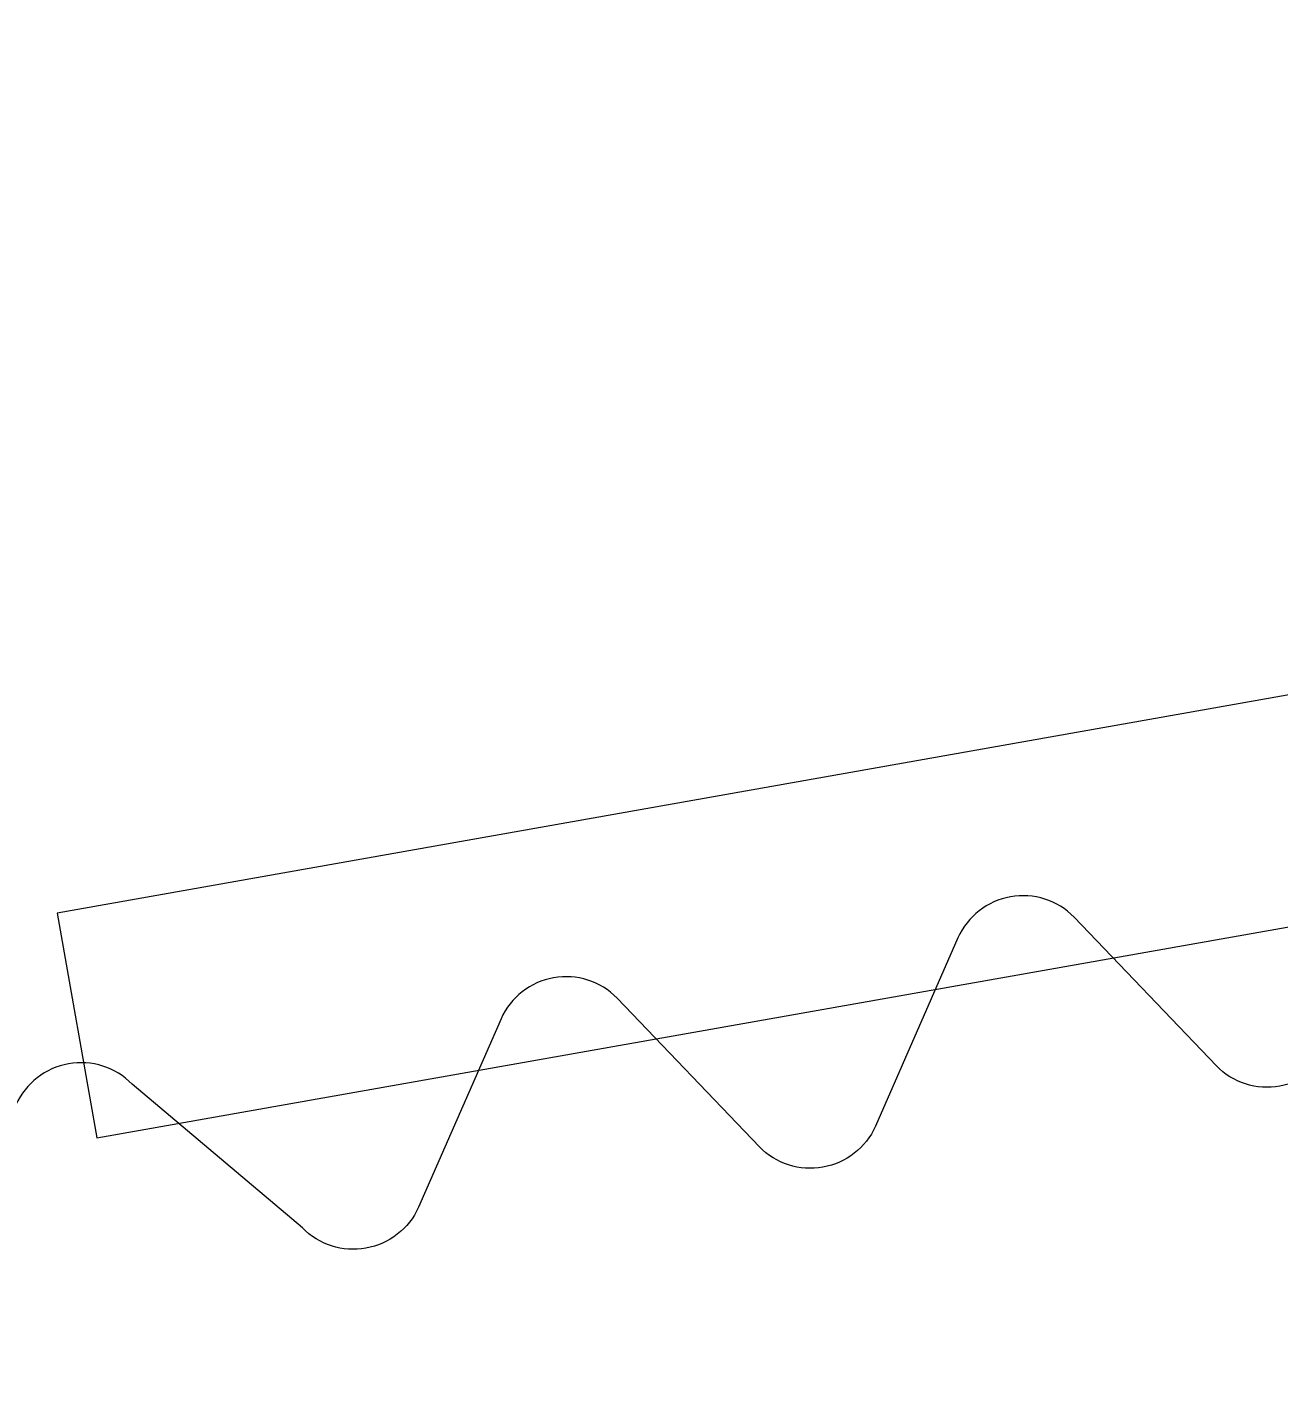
# Model space of a CAD drawing. Header units: millimetres. Extents: x -8417289 to 9420486, y 0 to 166066.
# Drawn here: x 73294.43 to 73299.77, y 105913.45 to 105919.21 of the extents above; entities that cross this region are included whole.
import ezdxf

# ---------------------------------------------------------------- set-up
doc = ezdxf.new("R2010")
doc.units = ezdxf.units.MM
doc.header["$MEASUREMENT"] = 0
doc.layers.add('АР_Размеры', color=175, linetype='Continuous', lineweight=9)
doc.layers.add('АР_Сущ Несущая стена', color=216, linetype='Continuous', lineweight=30)

msp = doc.modelspace()

# ---------------------------------------------------------------- linework, layer by layer
at = {"layer": 'АР_Размеры', "color": 5}
msp.add_lwpolyline([(73294.7292, 105914.47), (73345.01, 105923.3816), (73344.8398, 105924.342), (73294.559, 105915.4304)], close=True, dxfattribs=at)
msp.add_lwpolyline([(73294.7292, 105914.47), (73345.01, 105923.3816), (73344.8398, 105924.342), (73294.559, 105915.4304)], close=True, dxfattribs=at)
msp.add_lwpolyline([(73294.7292, 105914.47), (73345.01, 105923.3816), (73344.8398, 105924.342), (73294.559, 105915.4304)], close=True, dxfattribs=at)
msp.add_lwpolyline([(73294.7292, 105914.47), (73345.01, 105923.3816), (73344.8398, 105924.342), (73294.559, 105915.4304)], close=True, dxfattribs=at)
msp.add_lwpolyline([(73294.7292, 105914.47), (73345.01, 105923.3816), (73344.8398, 105924.342), (73294.559, 105915.4304)], close=True, dxfattribs=at)
msp.add_lwpolyline([(73294.7292, 105914.47), (73345.01, 105923.3816), (73344.8398, 105924.342), (73294.559, 105915.4304)], close=True, dxfattribs=at)
msp.add_lwpolyline([(73294.7292, 105914.47), (73345.01, 105923.3816), (73344.8398, 105924.342), (73294.559, 105915.4304)], close=True, dxfattribs=at)
msp.add_lwpolyline([(73294.7292, 105914.47), (73345.01, 105923.3816), (73344.8398, 105924.342), (73294.559, 105915.4304)], close=True, dxfattribs=at)
msp.add_lwpolyline([(73294.7292, 105914.47), (73345.01, 105923.3816), (73344.8398, 105924.342), (73294.559, 105915.4304)], close=True, dxfattribs=at)
msp.add_lwpolyline([(73294.7292, 105914.47), (73345.01, 105923.3816), (73344.8398, 105924.342), (73294.559, 105915.4304)], close=True, dxfattribs=at)
msp.add_lwpolyline([(73294.7292, 105914.47), (73345.01, 105923.3816), (73344.8398, 105924.342), (73294.559, 105915.4304)], close=True, dxfattribs=at)
msp.add_lwpolyline([(73294.7292, 105914.47), (73345.01, 105923.3816), (73344.8398, 105924.342), (73294.559, 105915.4304)], close=True, dxfattribs=at)
msp.add_lwpolyline([(73294.7292, 105914.47), (73345.01, 105923.3816), (73344.8398, 105924.342), (73294.559, 105915.4304)], close=True, dxfattribs=at)
msp.add_lwpolyline([(73294.7292, 105914.47), (73345.01, 105923.3816), (73344.8398, 105924.342), (73294.559, 105915.4304)], close=True, dxfattribs=at)
msp.add_lwpolyline([(73294.7292, 105914.47), (73345.01, 105923.3816), (73344.8398, 105924.342), (73294.559, 105915.4304)], close=True, dxfattribs=at)
msp.add_lwpolyline([(73294.7292, 105914.47), (73345.01, 105923.3816), (73344.8398, 105924.342), (73294.559, 105915.4304)], close=True, dxfattribs=at)
msp.add_lwpolyline([(73294.7292, 105914.47), (73345.01, 105923.3816), (73344.8398, 105924.342), (73294.559, 105915.4304)], close=True, dxfattribs=at)
msp.add_lwpolyline([(73294.7292, 105914.47), (73345.01, 105923.3816), (73344.8398, 105924.342), (73294.559, 105915.4304)], close=True, dxfattribs=at)
msp.add_lwpolyline([(73294.7292, 105914.47), (73345.01, 105923.3816), (73344.8398, 105924.342), (73294.559, 105915.4304)], close=True, dxfattribs=at)
msp.add_lwpolyline([(73294.7292, 105914.47), (73345.01, 105923.3816), (73344.8398, 105924.342), (73294.559, 105915.4304)], close=True, dxfattribs=at)
msp.add_lwpolyline([(73294.7292, 105914.47), (73345.01, 105923.3816), (73344.8398, 105924.342), (73294.559, 105915.4304)], close=True, dxfattribs=at)
msp.add_lwpolyline([(73294.7292, 105914.47), (73345.01, 105923.3816), (73344.8398, 105924.342), (73294.559, 105915.4304)], close=True, dxfattribs=at)
msp.add_lwpolyline([(73294.7292, 105914.47), (73345.01, 105923.3816), (73344.8398, 105924.342), (73294.559, 105915.4304)], close=True, dxfattribs=at)
msp.add_lwpolyline([(73294.7292, 105914.47), (73345.01, 105923.3816), (73344.8398, 105924.342), (73294.559, 105915.4304)], close=True, dxfattribs=at)
msp.add_lwpolyline([(73294.7292, 105914.47), (73345.01, 105923.3816), (73344.8398, 105924.342), (73294.559, 105915.4304)], close=True, dxfattribs=at)
msp.add_lwpolyline([(73294.7292, 105914.47), (73345.01, 105923.3816), (73344.8398, 105924.342), (73294.559, 105915.4304)], close=True, dxfattribs=at)
msp.add_lwpolyline([(73294.7292, 105914.47), (73345.01, 105923.3816), (73344.8398, 105924.342), (73294.559, 105915.4304)], close=True, dxfattribs=at)
msp.add_lwpolyline([(73294.7292, 105914.47), (73345.01, 105923.3816), (73344.8398, 105924.342), (73294.559, 105915.4304)], close=True, dxfattribs=at)
msp.add_lwpolyline([(73294.7292, 105914.47), (73345.01, 105923.3816), (73344.8398, 105924.342), (73294.559, 105915.4304)], close=True, dxfattribs=at)
msp.add_lwpolyline([(73294.7292, 105914.47), (73345.01, 105923.3816), (73344.8398, 105924.342), (73294.559, 105915.4304)], close=True, dxfattribs=at)
msp.add_lwpolyline([(73294.7292, 105914.47), (73345.01, 105923.3816), (73344.8398, 105924.342), (73294.559, 105915.4304)], close=True, dxfattribs=at)
msp.add_lwpolyline([(73294.7292, 105914.47), (73345.01, 105923.3816), (73344.8398, 105924.342), (73294.559, 105915.4304)], close=True, dxfattribs=at)
msp.add_lwpolyline([(73294.7292, 105914.47), (73345.01, 105923.3816), (73344.8398, 105924.342), (73294.559, 105915.4304)], close=True, dxfattribs=at)
msp.add_lwpolyline([(73294.7292, 105914.47), (73345.01, 105923.3816), (73344.8398, 105924.342), (73294.559, 105915.4304)], close=True, dxfattribs=at)
msp.add_lwpolyline([(73294.7292, 105914.47), (73345.01, 105923.3816), (73344.8398, 105924.342), (73294.559, 105915.4304)], close=True, dxfattribs=at)
msp.add_lwpolyline([(73294.7292, 105914.47), (73345.01, 105923.3816), (73344.8398, 105924.342), (73294.559, 105915.4304)], close=True, dxfattribs=at)
msp.add_lwpolyline([(73294.7292, 105914.47), (73345.01, 105923.3816), (73344.8398, 105924.342), (73294.559, 105915.4304)], close=True, dxfattribs=at)
msp.add_lwpolyline([(73294.7292, 105914.47), (73345.01, 105923.3816), (73344.8398, 105924.342), (73294.559, 105915.4304)], close=True, dxfattribs=at)
msp.add_lwpolyline([(73294.7292, 105914.47), (73345.01, 105923.3816), (73344.8398, 105924.342), (73294.559, 105915.4304)], close=True, dxfattribs=at)
msp.add_lwpolyline([(73294.7292, 105914.47), (73345.01, 105923.3816), (73344.8398, 105924.342), (73294.559, 105915.4304)], close=True, dxfattribs=at)
msp.add_lwpolyline([(73294.7292, 105914.47), (73345.01, 105923.3816), (73344.8398, 105924.342), (73294.559, 105915.4304)], close=True, dxfattribs=at)
msp.add_lwpolyline([(73294.7292, 105914.47), (73345.01, 105923.3816), (73344.8398, 105924.342), (73294.559, 105915.4304)], close=True, dxfattribs=at)
msp.add_lwpolyline([(73294.7292, 105914.47), (73345.01, 105923.3816), (73344.8398, 105924.342), (73294.559, 105915.4304)], close=True, dxfattribs=at)
msp.add_lwpolyline([(73294.7292, 105914.47), (73345.01, 105923.3816), (73344.8398, 105924.342), (73294.559, 105915.4304)], close=True, dxfattribs=at)
msp.add_lwpolyline([(73294.7292, 105914.47), (73345.01, 105923.3816), (73344.8398, 105924.342), (73294.559, 105915.4304)], close=True, dxfattribs=at)
msp.add_lwpolyline([(73294.7292, 105914.47), (73345.01, 105923.3816), (73344.8398, 105924.342), (73294.559, 105915.4304)], close=True, dxfattribs=at)
msp.add_lwpolyline([(73294.7292, 105914.47), (73345.01, 105923.3816), (73344.8398, 105924.342), (73294.559, 105915.4304)], close=True, dxfattribs=at)
msp.add_lwpolyline([(73294.7292, 105914.47), (73345.01, 105923.3816), (73344.8398, 105924.342), (73294.559, 105915.4304)], close=True, dxfattribs=at)
msp.add_lwpolyline([(73294.7292, 105914.47), (73345.01, 105923.3816), (73344.8398, 105924.342), (73294.559, 105915.4304)], close=True, dxfattribs=at)
msp.add_lwpolyline([(73294.7292, 105914.47), (73345.01, 105923.3816), (73344.8398, 105924.342), (73294.559, 105915.4304)], close=True, dxfattribs=at)
msp.add_lwpolyline([(73294.7292, 105914.47), (73345.01, 105923.3816), (73344.8398, 105924.342), (73294.559, 105915.4304)], close=True, dxfattribs=at)
at = {"layer": 'АР_Размеры', "color": 5, "lineweight": 0, "ltscale": 100, "transparency": 33554687}
msp.add_lwpolyline([(73301.3511, 105912.7203), (73310.5246, 105914.3462, 0.414362), (73310.7715, 105914.6995), (73310.346, 105917.1006, 0.151171), (73310.2637, 105917.2606), (73309.818, 105917.3477, 0.035408), (73302.4299, 105916.0382), (73302.0773, 105915.2328, -0.527868), (73301.5818, 105915.145), (73300.9739, 105915.7802, 0.527868), (73300.4783, 105915.6923), (73300.0057, 105914.8656, -0.527868), (73299.5101, 105914.7778), (73298.9023, 105915.413, 0.527868), (73298.4067, 105915.3252), (73298.0542, 105914.5197, -0.527868), (73297.5586, 105914.4319), (73296.9507, 105915.0671, 0.527868), (73296.4551, 105914.9793), (73296.1026, 105914.1738, -0.527868), (73295.607, 105914.086), (73294.8791, 105914.6999, 0.527868), (73294.3835, 105914.6121)], format="xyb", dxfattribs=at)
msp.add_lwpolyline([(73301.3511, 105912.7203), (73310.5246, 105914.3462, 0.414362), (73310.7715, 105914.6995), (73310.346, 105917.1006, 0.151171), (73310.2637, 105917.2606), (73309.818, 105917.3477, 0.035408), (73302.4299, 105916.0382), (73302.0773, 105915.2328, -0.527868), (73301.5818, 105915.145), (73300.9739, 105915.7802, 0.527868), (73300.4783, 105915.6923), (73300.0057, 105914.8656, -0.527868), (73299.5101, 105914.7778), (73298.9023, 105915.413, 0.527868), (73298.4067, 105915.3252), (73298.0542, 105914.5197, -0.527868), (73297.5586, 105914.4319), (73296.9507, 105915.0671, 0.527868), (73296.4551, 105914.9793), (73296.1026, 105914.1738, -0.527868), (73295.607, 105914.086), (73294.8791, 105914.6999, 0.527868), (73294.3835, 105914.6121)], format="xyb", dxfattribs=at)
msp.add_lwpolyline([(73301.3511, 105912.7203), (73310.5246, 105914.3462, 0.414362), (73310.7715, 105914.6995), (73310.346, 105917.1006, 0.151171), (73310.2637, 105917.2606), (73309.818, 105917.3477, 0.035408), (73302.4299, 105916.0382), (73302.0773, 105915.2328, -0.527868), (73301.5818, 105915.145), (73300.9739, 105915.7802, 0.527868), (73300.4783, 105915.6923), (73300.0057, 105914.8656, -0.527868), (73299.5101, 105914.7778), (73298.9023, 105915.413, 0.527868), (73298.4067, 105915.3252), (73298.0542, 105914.5197, -0.527868), (73297.5586, 105914.4319), (73296.9507, 105915.0671, 0.527868), (73296.4551, 105914.9793), (73296.1026, 105914.1738, -0.527868), (73295.607, 105914.086), (73294.8791, 105914.6999, 0.527868), (73294.3835, 105914.6121)], format="xyb", dxfattribs=at)
msp.add_lwpolyline([(73301.3511, 105912.7203), (73310.5246, 105914.3462, 0.414362), (73310.7715, 105914.6995), (73310.346, 105917.1006, 0.151171), (73310.2637, 105917.2606), (73309.818, 105917.3477, 0.035408), (73302.4299, 105916.0382), (73302.0773, 105915.2328, -0.527868), (73301.5818, 105915.145), (73300.9739, 105915.7802, 0.527868), (73300.4783, 105915.6923), (73300.0057, 105914.8656, -0.527868), (73299.5101, 105914.7778), (73298.9023, 105915.413, 0.527868), (73298.4067, 105915.3252), (73298.0542, 105914.5197, -0.527868), (73297.5586, 105914.4319), (73296.9507, 105915.0671, 0.527868), (73296.4551, 105914.9793), (73296.1026, 105914.1738, -0.527868), (73295.607, 105914.086), (73294.8791, 105914.6999, 0.527868), (73294.3835, 105914.6121)], format="xyb", dxfattribs=at)
msp.add_lwpolyline([(73301.3511, 105912.7203), (73310.5246, 105914.3462, 0.414362), (73310.7715, 105914.6995), (73310.346, 105917.1006, 0.151171), (73310.2637, 105917.2606), (73309.818, 105917.3477, 0.035408), (73302.4299, 105916.0382), (73302.0773, 105915.2328, -0.527868), (73301.5818, 105915.145), (73300.9739, 105915.7802, 0.527868), (73300.4783, 105915.6923), (73300.0057, 105914.8656, -0.527868), (73299.5101, 105914.7778), (73298.9023, 105915.413, 0.527868), (73298.4067, 105915.3252), (73298.0542, 105914.5197, -0.527868), (73297.5586, 105914.4319), (73296.9507, 105915.0671, 0.527868), (73296.4551, 105914.9793), (73296.1026, 105914.1738, -0.527868), (73295.607, 105914.086), (73294.8791, 105914.6999, 0.527868), (73294.3835, 105914.6121)], format="xyb", dxfattribs=at)
msp.add_lwpolyline([(73301.3511, 105912.7203), (73310.5246, 105914.3462, 0.414362), (73310.7715, 105914.6995), (73310.346, 105917.1006, 0.151171), (73310.2637, 105917.2606), (73309.818, 105917.3477, 0.035408), (73302.4299, 105916.0382), (73302.0773, 105915.2328, -0.527868), (73301.5818, 105915.145), (73300.9739, 105915.7802, 0.527868), (73300.4783, 105915.6923), (73300.0057, 105914.8656, -0.527868), (73299.5101, 105914.7778), (73298.9023, 105915.413, 0.527868), (73298.4067, 105915.3252), (73298.0542, 105914.5197, -0.527868), (73297.5586, 105914.4319), (73296.9507, 105915.0671, 0.527868), (73296.4551, 105914.9793), (73296.1026, 105914.1738, -0.527868), (73295.607, 105914.086), (73294.8791, 105914.6999, 0.527868), (73294.3835, 105914.6121)], format="xyb", dxfattribs=at)
msp.add_lwpolyline([(73301.3511, 105912.7203), (73310.5246, 105914.3462, 0.414362), (73310.7715, 105914.6995), (73310.346, 105917.1006, 0.151171), (73310.2637, 105917.2606), (73309.818, 105917.3477, 0.035408), (73302.4299, 105916.0382), (73302.0773, 105915.2328, -0.527868), (73301.5818, 105915.145), (73300.9739, 105915.7802, 0.527868), (73300.4783, 105915.6923), (73300.0057, 105914.8656, -0.527868), (73299.5101, 105914.7778), (73298.9023, 105915.413, 0.527868), (73298.4067, 105915.3252), (73298.0542, 105914.5197, -0.527868), (73297.5586, 105914.4319), (73296.9507, 105915.0671, 0.527868), (73296.4551, 105914.9793), (73296.1026, 105914.1738, -0.527868), (73295.607, 105914.086), (73294.8791, 105914.6999, 0.527868), (73294.3835, 105914.6121)], format="xyb", dxfattribs=at)
msp.add_lwpolyline([(73301.3511, 105912.7203), (73310.5246, 105914.3462, 0.414362), (73310.7715, 105914.6995), (73310.346, 105917.1006, 0.151171), (73310.2637, 105917.2606), (73309.818, 105917.3477, 0.035408), (73302.4299, 105916.0382), (73302.0773, 105915.2328, -0.527868), (73301.5818, 105915.145), (73300.9739, 105915.7802, 0.527868), (73300.4783, 105915.6923), (73300.0057, 105914.8656, -0.527868), (73299.5101, 105914.7778), (73298.9023, 105915.413, 0.527868), (73298.4067, 105915.3252), (73298.0542, 105914.5197, -0.527868), (73297.5586, 105914.4319), (73296.9507, 105915.0671, 0.527868), (73296.4551, 105914.9793), (73296.1026, 105914.1738, -0.527868), (73295.607, 105914.086), (73294.8791, 105914.6999, 0.527868), (73294.3835, 105914.6121)], format="xyb", dxfattribs=at)
msp.add_lwpolyline([(73301.3511, 105912.7203), (73310.5246, 105914.3462, 0.414362), (73310.7715, 105914.6995), (73310.346, 105917.1006, 0.151171), (73310.2637, 105917.2606), (73309.818, 105917.3477, 0.035408), (73302.4299, 105916.0382), (73302.0773, 105915.2328, -0.527868), (73301.5818, 105915.145), (73300.9739, 105915.7802, 0.527868), (73300.4783, 105915.6923), (73300.0057, 105914.8656, -0.527868), (73299.5101, 105914.7778), (73298.9023, 105915.413, 0.527868), (73298.4067, 105915.3252), (73298.0542, 105914.5197, -0.527868), (73297.5586, 105914.4319), (73296.9507, 105915.0671, 0.527868), (73296.4551, 105914.9793), (73296.1026, 105914.1738, -0.527868), (73295.607, 105914.086), (73294.8791, 105914.6999, 0.527868), (73294.3835, 105914.6121)], format="xyb", dxfattribs=at)
msp.add_lwpolyline([(73301.3511, 105912.7203), (73310.5246, 105914.3462, 0.414362), (73310.7715, 105914.6995), (73310.346, 105917.1006, 0.151171), (73310.2637, 105917.2606), (73309.818, 105917.3477, 0.035408), (73302.4299, 105916.0382), (73302.0773, 105915.2328, -0.527868), (73301.5818, 105915.145), (73300.9739, 105915.7802, 0.527868), (73300.4783, 105915.6923), (73300.0057, 105914.8656, -0.527868), (73299.5101, 105914.7778), (73298.9023, 105915.413, 0.527868), (73298.4067, 105915.3252), (73298.0542, 105914.5197, -0.527868), (73297.5586, 105914.4319), (73296.9507, 105915.0671, 0.527868), (73296.4551, 105914.9793), (73296.1026, 105914.1738, -0.527868), (73295.607, 105914.086), (73294.8791, 105914.6999, 0.527868), (73294.3835, 105914.6121)], format="xyb", dxfattribs=at)
msp.add_lwpolyline([(73301.3511, 105912.7203), (73310.5246, 105914.3462, 0.414362), (73310.7715, 105914.6995), (73310.346, 105917.1006, 0.151171), (73310.2637, 105917.2606), (73309.818, 105917.3477, 0.035408), (73302.4299, 105916.0382), (73302.0773, 105915.2328, -0.527868), (73301.5818, 105915.145), (73300.9739, 105915.7802, 0.527868), (73300.4783, 105915.6923), (73300.0057, 105914.8656, -0.527868), (73299.5101, 105914.7778), (73298.9023, 105915.413, 0.527868), (73298.4067, 105915.3252), (73298.0542, 105914.5197, -0.527868), (73297.5586, 105914.4319), (73296.9507, 105915.0671, 0.527868), (73296.4551, 105914.9793), (73296.1026, 105914.1738, -0.527868), (73295.607, 105914.086), (73294.8791, 105914.6999, 0.527868), (73294.3835, 105914.6121)], format="xyb", dxfattribs=at)
msp.add_lwpolyline([(73301.3511, 105912.7203), (73310.5246, 105914.3462, 0.414362), (73310.7715, 105914.6995), (73310.346, 105917.1006, 0.151171), (73310.2637, 105917.2606), (73309.818, 105917.3477, 0.035408), (73302.4299, 105916.0382), (73302.0773, 105915.2328, -0.527868), (73301.5818, 105915.145), (73300.9739, 105915.7802, 0.527868), (73300.4783, 105915.6923), (73300.0057, 105914.8656, -0.527868), (73299.5101, 105914.7778), (73298.9023, 105915.413, 0.527868), (73298.4067, 105915.3252), (73298.0542, 105914.5197, -0.527868), (73297.5586, 105914.4319), (73296.9507, 105915.0671, 0.527868), (73296.4551, 105914.9793), (73296.1026, 105914.1738, -0.527868), (73295.607, 105914.086), (73294.8791, 105914.6999, 0.527868), (73294.3835, 105914.6121)], format="xyb", dxfattribs=at)
msp.add_lwpolyline([(73301.3511, 105912.7203), (73310.5246, 105914.3462, 0.414362), (73310.7715, 105914.6995), (73310.346, 105917.1006, 0.151171), (73310.2637, 105917.2606), (73309.818, 105917.3477, 0.035408), (73302.4299, 105916.0382), (73302.0773, 105915.2328, -0.527868), (73301.5818, 105915.145), (73300.9739, 105915.7802, 0.527868), (73300.4783, 105915.6923), (73300.0057, 105914.8656, -0.527868), (73299.5101, 105914.7778), (73298.9023, 105915.413, 0.527868), (73298.4067, 105915.3252), (73298.0542, 105914.5197, -0.527868), (73297.5586, 105914.4319), (73296.9507, 105915.0671, 0.527868), (73296.4551, 105914.9793), (73296.1026, 105914.1738, -0.527868), (73295.607, 105914.086), (73294.8791, 105914.6999, 0.527868), (73294.3835, 105914.6121)], format="xyb", dxfattribs=at)
msp.add_lwpolyline([(73301.3511, 105912.7203), (73310.5246, 105914.3462, 0.414362), (73310.7715, 105914.6995), (73310.346, 105917.1006, 0.151171), (73310.2637, 105917.2606), (73309.818, 105917.3477, 0.035408), (73302.4299, 105916.0382), (73302.0773, 105915.2328, -0.527868), (73301.5818, 105915.145), (73300.9739, 105915.7802, 0.527868), (73300.4783, 105915.6923), (73300.0057, 105914.8656, -0.527868), (73299.5101, 105914.7778), (73298.9023, 105915.413, 0.527868), (73298.4067, 105915.3252), (73298.0542, 105914.5197, -0.527868), (73297.5586, 105914.4319), (73296.9507, 105915.0671, 0.527868), (73296.4551, 105914.9793), (73296.1026, 105914.1738, -0.527868), (73295.607, 105914.086), (73294.8791, 105914.6999, 0.527868), (73294.3835, 105914.6121)], format="xyb", dxfattribs=at)
msp.add_lwpolyline([(73301.3511, 105912.7203), (73310.5246, 105914.3462, 0.414362), (73310.7715, 105914.6995), (73310.346, 105917.1006, 0.151171), (73310.2637, 105917.2606), (73309.818, 105917.3477, 0.035408), (73302.4299, 105916.0382), (73302.0773, 105915.2328, -0.527868), (73301.5818, 105915.145), (73300.9739, 105915.7802, 0.527868), (73300.4783, 105915.6923), (73300.0057, 105914.8656, -0.527868), (73299.5101, 105914.7778), (73298.9023, 105915.413, 0.527868), (73298.4067, 105915.3252), (73298.0542, 105914.5197, -0.527868), (73297.5586, 105914.4319), (73296.9507, 105915.0671, 0.527868), (73296.4551, 105914.9793), (73296.1026, 105914.1738, -0.527868), (73295.607, 105914.086), (73294.8791, 105914.6999, 0.527868), (73294.3835, 105914.6121)], format="xyb", dxfattribs=at)
msp.add_lwpolyline([(73301.3511, 105912.7203), (73310.5246, 105914.3462, 0.414362), (73310.7715, 105914.6995), (73310.346, 105917.1006, 0.151171), (73310.2637, 105917.2606), (73309.818, 105917.3477, 0.035408), (73302.4299, 105916.0382), (73302.0773, 105915.2328, -0.527868), (73301.5818, 105915.145), (73300.9739, 105915.7802, 0.527868), (73300.4783, 105915.6923), (73300.0057, 105914.8656, -0.527868), (73299.5101, 105914.7778), (73298.9023, 105915.413, 0.527868), (73298.4067, 105915.3252), (73298.0542, 105914.5197, -0.527868), (73297.5586, 105914.4319), (73296.9507, 105915.0671, 0.527868), (73296.4551, 105914.9793), (73296.1026, 105914.1738, -0.527868), (73295.607, 105914.086), (73294.8791, 105914.6999, 0.527868), (73294.3835, 105914.6121)], format="xyb", dxfattribs=at)
msp.add_lwpolyline([(73301.3511, 105912.7203), (73310.5246, 105914.3462, 0.414362), (73310.7715, 105914.6995), (73310.346, 105917.1006, 0.151171), (73310.2637, 105917.2606), (73309.818, 105917.3477, 0.035408), (73302.4299, 105916.0382), (73302.0773, 105915.2328, -0.527868), (73301.5818, 105915.145), (73300.9739, 105915.7802, 0.527868), (73300.4783, 105915.6923), (73300.0057, 105914.8656, -0.527868), (73299.5101, 105914.7778), (73298.9023, 105915.413, 0.527868), (73298.4067, 105915.3252), (73298.0542, 105914.5197, -0.527868), (73297.5586, 105914.4319), (73296.9507, 105915.0671, 0.527868), (73296.4551, 105914.9793), (73296.1026, 105914.1738, -0.527868), (73295.607, 105914.086), (73294.8791, 105914.6999, 0.527868), (73294.3835, 105914.6121)], format="xyb", dxfattribs=at)
msp.add_lwpolyline([(73301.3511, 105912.7203), (73310.5246, 105914.3462, 0.414362), (73310.7715, 105914.6995), (73310.346, 105917.1006, 0.151171), (73310.2637, 105917.2606), (73309.818, 105917.3477, 0.035408), (73302.4299, 105916.0382), (73302.0773, 105915.2328, -0.527868), (73301.5818, 105915.145), (73300.9739, 105915.7802, 0.527868), (73300.4783, 105915.6923), (73300.0057, 105914.8656, -0.527868), (73299.5101, 105914.7778), (73298.9023, 105915.413, 0.527868), (73298.4067, 105915.3252), (73298.0542, 105914.5197, -0.527868), (73297.5586, 105914.4319), (73296.9507, 105915.0671, 0.527868), (73296.4551, 105914.9793), (73296.1026, 105914.1738, -0.527868), (73295.607, 105914.086), (73294.8791, 105914.6999, 0.527868), (73294.3835, 105914.6121)], format="xyb", dxfattribs=at)
msp.add_lwpolyline([(73301.3511, 105912.7203), (73310.5246, 105914.3462, 0.414362), (73310.7715, 105914.6995), (73310.346, 105917.1006, 0.151171), (73310.2637, 105917.2606), (73309.818, 105917.3477, 0.035408), (73302.4299, 105916.0382), (73302.0773, 105915.2328, -0.527868), (73301.5818, 105915.145), (73300.9739, 105915.7802, 0.527868), (73300.4783, 105915.6923), (73300.0057, 105914.8656, -0.527868), (73299.5101, 105914.7778), (73298.9023, 105915.413, 0.527868), (73298.4067, 105915.3252), (73298.0542, 105914.5197, -0.527868), (73297.5586, 105914.4319), (73296.9507, 105915.0671, 0.527868), (73296.4551, 105914.9793), (73296.1026, 105914.1738, -0.527868), (73295.607, 105914.086), (73294.8791, 105914.6999, 0.527868), (73294.3835, 105914.6121)], format="xyb", dxfattribs=at)
msp.add_lwpolyline([(73301.3511, 105912.7203), (73310.5246, 105914.3462, 0.414362), (73310.7715, 105914.6995), (73310.346, 105917.1006, 0.151171), (73310.2637, 105917.2606), (73309.818, 105917.3477, 0.035408), (73302.4299, 105916.0382), (73302.0773, 105915.2328, -0.527868), (73301.5818, 105915.145), (73300.9739, 105915.7802, 0.527868), (73300.4783, 105915.6923), (73300.0057, 105914.8656, -0.527868), (73299.5101, 105914.7778), (73298.9023, 105915.413, 0.527868), (73298.4067, 105915.3252), (73298.0542, 105914.5197, -0.527868), (73297.5586, 105914.4319), (73296.9507, 105915.0671, 0.527868), (73296.4551, 105914.9793), (73296.1026, 105914.1738, -0.527868), (73295.607, 105914.086), (73294.8791, 105914.6999, 0.527868), (73294.3835, 105914.6121)], format="xyb", dxfattribs=at)
msp.add_lwpolyline([(73301.3511, 105912.7203), (73310.5246, 105914.3462, 0.414362), (73310.7715, 105914.6995), (73310.346, 105917.1006, 0.151171), (73310.2637, 105917.2606), (73309.818, 105917.3477, 0.035408), (73302.4299, 105916.0382), (73302.0773, 105915.2328, -0.527868), (73301.5818, 105915.145), (73300.9739, 105915.7802, 0.527868), (73300.4783, 105915.6923), (73300.0057, 105914.8656, -0.527868), (73299.5101, 105914.7778), (73298.9023, 105915.413, 0.527868), (73298.4067, 105915.3252), (73298.0542, 105914.5197, -0.527868), (73297.5586, 105914.4319), (73296.9507, 105915.0671, 0.527868), (73296.4551, 105914.9793), (73296.1026, 105914.1738, -0.527868), (73295.607, 105914.086), (73294.8791, 105914.6999, 0.527868), (73294.3835, 105914.6121)], format="xyb", dxfattribs=at)
msp.add_lwpolyline([(73301.3511, 105912.7203), (73310.5246, 105914.3462, 0.414362), (73310.7715, 105914.6995), (73310.346, 105917.1006, 0.151171), (73310.2637, 105917.2606), (73309.818, 105917.3477, 0.035408), (73302.4299, 105916.0382), (73302.0773, 105915.2328, -0.527868), (73301.5818, 105915.145), (73300.9739, 105915.7802, 0.527868), (73300.4783, 105915.6923), (73300.0057, 105914.8656, -0.527868), (73299.5101, 105914.7778), (73298.9023, 105915.413, 0.527868), (73298.4067, 105915.3252), (73298.0542, 105914.5197, -0.527868), (73297.5586, 105914.4319), (73296.9507, 105915.0671, 0.527868), (73296.4551, 105914.9793), (73296.1026, 105914.1738, -0.527868), (73295.607, 105914.086), (73294.8791, 105914.6999, 0.527868), (73294.3835, 105914.6121)], format="xyb", dxfattribs=at)
msp.add_lwpolyline([(73301.3511, 105912.7203), (73310.5246, 105914.3462, 0.414362), (73310.7715, 105914.6995), (73310.346, 105917.1006, 0.151171), (73310.2637, 105917.2606), (73309.818, 105917.3477, 0.035408), (73302.4299, 105916.0382), (73302.0773, 105915.2328, -0.527868), (73301.5818, 105915.145), (73300.9739, 105915.7802, 0.527868), (73300.4783, 105915.6923), (73300.0057, 105914.8656, -0.527868), (73299.5101, 105914.7778), (73298.9023, 105915.413, 0.527868), (73298.4067, 105915.3252), (73298.0542, 105914.5197, -0.527868), (73297.5586, 105914.4319), (73296.9507, 105915.0671, 0.527868), (73296.4551, 105914.9793), (73296.1026, 105914.1738, -0.527868), (73295.607, 105914.086), (73294.8791, 105914.6999, 0.527868), (73294.3835, 105914.6121)], format="xyb", dxfattribs=at)
msp.add_lwpolyline([(73301.3511, 105912.7203), (73310.5246, 105914.3462, 0.414362), (73310.7715, 105914.6995), (73310.346, 105917.1006, 0.151171), (73310.2637, 105917.2606), (73309.818, 105917.3477, 0.035408), (73302.4299, 105916.0382), (73302.0773, 105915.2328, -0.527868), (73301.5818, 105915.145), (73300.9739, 105915.7802, 0.527868), (73300.4783, 105915.6923), (73300.0057, 105914.8656, -0.527868), (73299.5101, 105914.7778), (73298.9023, 105915.413, 0.527868), (73298.4067, 105915.3252), (73298.0542, 105914.5197, -0.527868), (73297.5586, 105914.4319), (73296.9507, 105915.0671, 0.527868), (73296.4551, 105914.9793), (73296.1026, 105914.1738, -0.527868), (73295.607, 105914.086), (73294.8791, 105914.6999, 0.527868), (73294.3835, 105914.6121)], format="xyb", dxfattribs=at)
msp.add_lwpolyline([(73301.3511, 105912.7203), (73310.5246, 105914.3462, 0.414362), (73310.7715, 105914.6995), (73310.346, 105917.1006, 0.151171), (73310.2637, 105917.2606), (73309.818, 105917.3477, 0.035408), (73302.4299, 105916.0382), (73302.0773, 105915.2328, -0.527868), (73301.5818, 105915.145), (73300.9739, 105915.7802, 0.527868), (73300.4783, 105915.6923), (73300.0057, 105914.8656, -0.527868), (73299.5101, 105914.7778), (73298.9023, 105915.413, 0.527868), (73298.4067, 105915.3252), (73298.0542, 105914.5197, -0.527868), (73297.5586, 105914.4319), (73296.9507, 105915.0671, 0.527868), (73296.4551, 105914.9793), (73296.1026, 105914.1738, -0.527868), (73295.607, 105914.086), (73294.8791, 105914.6999, 0.527868), (73294.3835, 105914.6121)], format="xyb", dxfattribs=at)
msp.add_lwpolyline([(73301.3511, 105912.7203), (73310.5246, 105914.3462, 0.414362), (73310.7715, 105914.6995), (73310.346, 105917.1006, 0.151171), (73310.2637, 105917.2606), (73309.818, 105917.3477, 0.035408), (73302.4299, 105916.0382), (73302.0773, 105915.2328, -0.527868), (73301.5818, 105915.145), (73300.9739, 105915.7802, 0.527868), (73300.4783, 105915.6923), (73300.0057, 105914.8656, -0.527868), (73299.5101, 105914.7778), (73298.9023, 105915.413, 0.527868), (73298.4067, 105915.3252), (73298.0542, 105914.5197, -0.527868), (73297.5586, 105914.4319), (73296.9507, 105915.0671, 0.527868), (73296.4551, 105914.9793), (73296.1026, 105914.1738, -0.527868), (73295.607, 105914.086), (73294.8791, 105914.6999, 0.527868), (73294.3835, 105914.6121)], format="xyb", dxfattribs=at)
msp.add_lwpolyline([(73301.3511, 105912.7203), (73310.5246, 105914.3462, 0.414362), (73310.7715, 105914.6995), (73310.346, 105917.1006, 0.151171), (73310.2637, 105917.2606), (73309.818, 105917.3477, 0.035408), (73302.4299, 105916.0382), (73302.0773, 105915.2328, -0.527868), (73301.5818, 105915.145), (73300.9739, 105915.7802, 0.527868), (73300.4783, 105915.6923), (73300.0057, 105914.8656, -0.527868), (73299.5101, 105914.7778), (73298.9023, 105915.413, 0.527868), (73298.4067, 105915.3252), (73298.0542, 105914.5197, -0.527868), (73297.5586, 105914.4319), (73296.9507, 105915.0671, 0.527868), (73296.4551, 105914.9793), (73296.1026, 105914.1738, -0.527868), (73295.607, 105914.086), (73294.8791, 105914.6999, 0.527868), (73294.3835, 105914.6121)], format="xyb", dxfattribs=at)
msp.add_lwpolyline([(73301.3511, 105912.7203), (73310.5246, 105914.3462, 0.414362), (73310.7715, 105914.6995), (73310.346, 105917.1006, 0.151171), (73310.2637, 105917.2606), (73309.818, 105917.3477, 0.035408), (73302.4299, 105916.0382), (73302.0773, 105915.2328, -0.527868), (73301.5818, 105915.145), (73300.9739, 105915.7802, 0.527868), (73300.4783, 105915.6923), (73300.0057, 105914.8656, -0.527868), (73299.5101, 105914.7778), (73298.9023, 105915.413, 0.527868), (73298.4067, 105915.3252), (73298.0542, 105914.5197, -0.527868), (73297.5586, 105914.4319), (73296.9507, 105915.0671, 0.527868), (73296.4551, 105914.9793), (73296.1026, 105914.1738, -0.527868), (73295.607, 105914.086), (73294.8791, 105914.6999, 0.527868), (73294.3835, 105914.6121)], format="xyb", dxfattribs=at)
msp.add_lwpolyline([(73301.3511, 105912.7203), (73310.5246, 105914.3462, 0.414362), (73310.7715, 105914.6995), (73310.346, 105917.1006, 0.151171), (73310.2637, 105917.2606), (73309.818, 105917.3477, 0.035408), (73302.4299, 105916.0382), (73302.0773, 105915.2328, -0.527868), (73301.5818, 105915.145), (73300.9739, 105915.7802, 0.527868), (73300.4783, 105915.6923), (73300.0057, 105914.8656, -0.527868), (73299.5101, 105914.7778), (73298.9023, 105915.413, 0.527868), (73298.4067, 105915.3252), (73298.0542, 105914.5197, -0.527868), (73297.5586, 105914.4319), (73296.9507, 105915.0671, 0.527868), (73296.4551, 105914.9793), (73296.1026, 105914.1738, -0.527868), (73295.607, 105914.086), (73294.8791, 105914.6999, 0.527868), (73294.3835, 105914.6121)], format="xyb", dxfattribs=at)
msp.add_lwpolyline([(73301.3511, 105912.7203), (73310.5246, 105914.3462, 0.414362), (73310.7715, 105914.6995), (73310.346, 105917.1006, 0.151171), (73310.2637, 105917.2606), (73309.818, 105917.3477, 0.035408), (73302.4299, 105916.0382), (73302.0773, 105915.2328, -0.527868), (73301.5818, 105915.145), (73300.9739, 105915.7802, 0.527868), (73300.4783, 105915.6923), (73300.0057, 105914.8656, -0.527868), (73299.5101, 105914.7778), (73298.9023, 105915.413, 0.527868), (73298.4067, 105915.3252), (73298.0542, 105914.5197, -0.527868), (73297.5586, 105914.4319), (73296.9507, 105915.0671, 0.527868), (73296.4551, 105914.9793), (73296.1026, 105914.1738, -0.527868), (73295.607, 105914.086), (73294.8791, 105914.6999, 0.527868), (73294.3835, 105914.6121)], format="xyb", dxfattribs=at)
msp.add_lwpolyline([(73301.3511, 105912.7203), (73310.5246, 105914.3462, 0.414362), (73310.7715, 105914.6995), (73310.346, 105917.1006, 0.151171), (73310.2637, 105917.2606), (73309.818, 105917.3477, 0.035408), (73302.4299, 105916.0382), (73302.0773, 105915.2328, -0.527868), (73301.5818, 105915.145), (73300.9739, 105915.7802, 0.527868), (73300.4783, 105915.6923), (73300.0057, 105914.8656, -0.527868), (73299.5101, 105914.7778), (73298.9023, 105915.413, 0.527868), (73298.4067, 105915.3252), (73298.0542, 105914.5197, -0.527868), (73297.5586, 105914.4319), (73296.9507, 105915.0671, 0.527868), (73296.4551, 105914.9793), (73296.1026, 105914.1738, -0.527868), (73295.607, 105914.086), (73294.8791, 105914.6999, 0.527868), (73294.3835, 105914.6121)], format="xyb", dxfattribs=at)
msp.add_lwpolyline([(73301.3511, 105912.7203), (73310.5246, 105914.3462, 0.414362), (73310.7715, 105914.6995), (73310.346, 105917.1006, 0.151171), (73310.2637, 105917.2606), (73309.818, 105917.3477, 0.035408), (73302.4299, 105916.0382), (73302.0773, 105915.2328, -0.527868), (73301.5818, 105915.145), (73300.9739, 105915.7802, 0.527868), (73300.4783, 105915.6923), (73300.0057, 105914.8656, -0.527868), (73299.5101, 105914.7778), (73298.9023, 105915.413, 0.527868), (73298.4067, 105915.3252), (73298.0542, 105914.5197, -0.527868), (73297.5586, 105914.4319), (73296.9507, 105915.0671, 0.527868), (73296.4551, 105914.9793), (73296.1026, 105914.1738, -0.527868), (73295.607, 105914.086), (73294.8791, 105914.6999, 0.527868), (73294.3835, 105914.6121)], format="xyb", dxfattribs=at)
msp.add_lwpolyline([(73301.3511, 105912.7203), (73310.5246, 105914.3462, 0.414362), (73310.7715, 105914.6995), (73310.346, 105917.1006, 0.151171), (73310.2637, 105917.2606), (73309.818, 105917.3477, 0.035408), (73302.4299, 105916.0382), (73302.0773, 105915.2328, -0.527868), (73301.5818, 105915.145), (73300.9739, 105915.7802, 0.527868), (73300.4783, 105915.6923), (73300.0057, 105914.8656, -0.527868), (73299.5101, 105914.7778), (73298.9023, 105915.413, 0.527868), (73298.4067, 105915.3252), (73298.0542, 105914.5197, -0.527868), (73297.5586, 105914.4319), (73296.9507, 105915.0671, 0.527868), (73296.4551, 105914.9793), (73296.1026, 105914.1738, -0.527868), (73295.607, 105914.086), (73294.8791, 105914.6999, 0.527868), (73294.3835, 105914.6121)], format="xyb", dxfattribs=at)
msp.add_lwpolyline([(73301.3511, 105912.7203), (73310.5246, 105914.3462, 0.414362), (73310.7715, 105914.6995), (73310.346, 105917.1006, 0.151171), (73310.2637, 105917.2606), (73309.818, 105917.3477, 0.035408), (73302.4299, 105916.0382), (73302.0773, 105915.2328, -0.527868), (73301.5818, 105915.145), (73300.9739, 105915.7802, 0.527868), (73300.4783, 105915.6923), (73300.0057, 105914.8656, -0.527868), (73299.5101, 105914.7778), (73298.9023, 105915.413, 0.527868), (73298.4067, 105915.3252), (73298.0542, 105914.5197, -0.527868), (73297.5586, 105914.4319), (73296.9507, 105915.0671, 0.527868), (73296.4551, 105914.9793), (73296.1026, 105914.1738, -0.527868), (73295.607, 105914.086), (73294.8791, 105914.6999, 0.527868), (73294.3835, 105914.6121)], format="xyb", dxfattribs=at)
msp.add_lwpolyline([(73301.3511, 105912.7203), (73310.5246, 105914.3462, 0.414362), (73310.7715, 105914.6995), (73310.346, 105917.1006, 0.151171), (73310.2637, 105917.2606), (73309.818, 105917.3477, 0.035408), (73302.4299, 105916.0382), (73302.0773, 105915.2328, -0.527868), (73301.5818, 105915.145), (73300.9739, 105915.7802, 0.527868), (73300.4783, 105915.6923), (73300.0057, 105914.8656, -0.527868), (73299.5101, 105914.7778), (73298.9023, 105915.413, 0.527868), (73298.4067, 105915.3252), (73298.0542, 105914.5197, -0.527868), (73297.5586, 105914.4319), (73296.9507, 105915.0671, 0.527868), (73296.4551, 105914.9793), (73296.1026, 105914.1738, -0.527868), (73295.607, 105914.086), (73294.8791, 105914.6999, 0.527868), (73294.3835, 105914.6121)], format="xyb", dxfattribs=at)
msp.add_lwpolyline([(73301.3511, 105912.7203), (73310.5246, 105914.3462, 0.414362), (73310.7715, 105914.6995), (73310.346, 105917.1006, 0.151171), (73310.2637, 105917.2606), (73309.818, 105917.3477, 0.035408), (73302.4299, 105916.0382), (73302.0773, 105915.2328, -0.527868), (73301.5818, 105915.145), (73300.9739, 105915.7802, 0.527868), (73300.4783, 105915.6923), (73300.0057, 105914.8656, -0.527868), (73299.5101, 105914.7778), (73298.9023, 105915.413, 0.527868), (73298.4067, 105915.3252), (73298.0542, 105914.5197, -0.527868), (73297.5586, 105914.4319), (73296.9507, 105915.0671, 0.527868), (73296.4551, 105914.9793), (73296.1026, 105914.1738, -0.527868), (73295.607, 105914.086), (73294.8791, 105914.6999, 0.527868), (73294.3835, 105914.6121)], format="xyb", dxfattribs=at)
msp.add_lwpolyline([(73301.3511, 105912.7203), (73310.5246, 105914.3462, 0.414362), (73310.7715, 105914.6995), (73310.346, 105917.1006, 0.151171), (73310.2637, 105917.2606), (73309.818, 105917.3477, 0.035408), (73302.4299, 105916.0382), (73302.0773, 105915.2328, -0.527868), (73301.5818, 105915.145), (73300.9739, 105915.7802, 0.527868), (73300.4783, 105915.6923), (73300.0057, 105914.8656, -0.527868), (73299.5101, 105914.7778), (73298.9023, 105915.413, 0.527868), (73298.4067, 105915.3252), (73298.0542, 105914.5197, -0.527868), (73297.5586, 105914.4319), (73296.9507, 105915.0671, 0.527868), (73296.4551, 105914.9793), (73296.1026, 105914.1738, -0.527868), (73295.607, 105914.086), (73294.8791, 105914.6999, 0.527868), (73294.3835, 105914.6121)], format="xyb", dxfattribs=at)
msp.add_lwpolyline([(73301.3511, 105912.7203), (73310.5246, 105914.3462, 0.414362), (73310.7715, 105914.6995), (73310.346, 105917.1006, 0.151171), (73310.2637, 105917.2606), (73309.818, 105917.3477, 0.035408), (73302.4299, 105916.0382), (73302.0773, 105915.2328, -0.527868), (73301.5818, 105915.145), (73300.9739, 105915.7802, 0.527868), (73300.4783, 105915.6923), (73300.0057, 105914.8656, -0.527868), (73299.5101, 105914.7778), (73298.9023, 105915.413, 0.527868), (73298.4067, 105915.3252), (73298.0542, 105914.5197, -0.527868), (73297.5586, 105914.4319), (73296.9507, 105915.0671, 0.527868), (73296.4551, 105914.9793), (73296.1026, 105914.1738, -0.527868), (73295.607, 105914.086), (73294.8791, 105914.6999, 0.527868), (73294.3835, 105914.6121)], format="xyb", dxfattribs=at)
msp.add_lwpolyline([(73301.3511, 105912.7203), (73310.5246, 105914.3462, 0.414362), (73310.7715, 105914.6995), (73310.346, 105917.1006, 0.151171), (73310.2637, 105917.2606), (73309.818, 105917.3477, 0.035408), (73302.4299, 105916.0382), (73302.0773, 105915.2328, -0.527868), (73301.5818, 105915.145), (73300.9739, 105915.7802, 0.527868), (73300.4783, 105915.6923), (73300.0057, 105914.8656, -0.527868), (73299.5101, 105914.7778), (73298.9023, 105915.413, 0.527868), (73298.4067, 105915.3252), (73298.0542, 105914.5197, -0.527868), (73297.5586, 105914.4319), (73296.9507, 105915.0671, 0.527868), (73296.4551, 105914.9793), (73296.1026, 105914.1738, -0.527868), (73295.607, 105914.086), (73294.8791, 105914.6999, 0.527868), (73294.3835, 105914.6121)], format="xyb", dxfattribs=at)
msp.add_lwpolyline([(73301.3511, 105912.7203), (73310.5246, 105914.3462, 0.414362), (73310.7715, 105914.6995), (73310.346, 105917.1006, 0.151171), (73310.2637, 105917.2606), (73309.818, 105917.3477, 0.035408), (73302.4299, 105916.0382), (73302.0773, 105915.2328, -0.527868), (73301.5818, 105915.145), (73300.9739, 105915.7802, 0.527868), (73300.4783, 105915.6923), (73300.0057, 105914.8656, -0.527868), (73299.5101, 105914.7778), (73298.9023, 105915.413, 0.527868), (73298.4067, 105915.3252), (73298.0542, 105914.5197, -0.527868), (73297.5586, 105914.4319), (73296.9507, 105915.0671, 0.527868), (73296.4551, 105914.9793), (73296.1026, 105914.1738, -0.527868), (73295.607, 105914.086), (73294.8791, 105914.6999, 0.527868), (73294.3835, 105914.6121)], format="xyb", dxfattribs=at)
msp.add_lwpolyline([(73301.3511, 105912.7203), (73310.5246, 105914.3462, 0.414362), (73310.7715, 105914.6995), (73310.346, 105917.1006, 0.151171), (73310.2637, 105917.2606), (73309.818, 105917.3477, 0.035408), (73302.4299, 105916.0382), (73302.0773, 105915.2328, -0.527868), (73301.5818, 105915.145), (73300.9739, 105915.7802, 0.527868), (73300.4783, 105915.6923), (73300.0057, 105914.8656, -0.527868), (73299.5101, 105914.7778), (73298.9023, 105915.413, 0.527868), (73298.4067, 105915.3252), (73298.0542, 105914.5197, -0.527868), (73297.5586, 105914.4319), (73296.9507, 105915.0671, 0.527868), (73296.4551, 105914.9793), (73296.1026, 105914.1738, -0.527868), (73295.607, 105914.086), (73294.8791, 105914.6999, 0.527868), (73294.3835, 105914.6121)], format="xyb", dxfattribs=at)
msp.add_lwpolyline([(73301.3511, 105912.7203), (73310.5246, 105914.3462, 0.414362), (73310.7715, 105914.6995), (73310.346, 105917.1006, 0.151171), (73310.2637, 105917.2606), (73309.818, 105917.3477, 0.035408), (73302.4299, 105916.0382), (73302.0773, 105915.2328, -0.527868), (73301.5818, 105915.145), (73300.9739, 105915.7802, 0.527868), (73300.4783, 105915.6923), (73300.0057, 105914.8656, -0.527868), (73299.5101, 105914.7778), (73298.9023, 105915.413, 0.527868), (73298.4067, 105915.3252), (73298.0542, 105914.5197, -0.527868), (73297.5586, 105914.4319), (73296.9507, 105915.0671, 0.527868), (73296.4551, 105914.9793), (73296.1026, 105914.1738, -0.527868), (73295.607, 105914.086), (73294.8791, 105914.6999, 0.527868), (73294.3835, 105914.6121)], format="xyb", dxfattribs=at)
msp.add_lwpolyline([(73301.3511, 105912.7203), (73310.5246, 105914.3462, 0.414362), (73310.7715, 105914.6995), (73310.346, 105917.1006, 0.151171), (73310.2637, 105917.2606), (73309.818, 105917.3477, 0.035408), (73302.4299, 105916.0382), (73302.0773, 105915.2328, -0.527868), (73301.5818, 105915.145), (73300.9739, 105915.7802, 0.527868), (73300.4783, 105915.6923), (73300.0057, 105914.8656, -0.527868), (73299.5101, 105914.7778), (73298.9023, 105915.413, 0.527868), (73298.4067, 105915.3252), (73298.0542, 105914.5197, -0.527868), (73297.5586, 105914.4319), (73296.9507, 105915.0671, 0.527868), (73296.4551, 105914.9793), (73296.1026, 105914.1738, -0.527868), (73295.607, 105914.086), (73294.8791, 105914.6999, 0.527868), (73294.3835, 105914.6121)], format="xyb", dxfattribs=at)
msp.add_lwpolyline([(73301.3511, 105912.7203), (73310.5246, 105914.3462, 0.414362), (73310.7715, 105914.6995), (73310.346, 105917.1006, 0.151171), (73310.2637, 105917.2606), (73309.818, 105917.3477, 0.035408), (73302.4299, 105916.0382), (73302.0773, 105915.2328, -0.527868), (73301.5818, 105915.145), (73300.9739, 105915.7802, 0.527868), (73300.4783, 105915.6923), (73300.0057, 105914.8656, -0.527868), (73299.5101, 105914.7778), (73298.9023, 105915.413, 0.527868), (73298.4067, 105915.3252), (73298.0542, 105914.5197, -0.527868), (73297.5586, 105914.4319), (73296.9507, 105915.0671, 0.527868), (73296.4551, 105914.9793), (73296.1026, 105914.1738, -0.527868), (73295.607, 105914.086), (73294.8791, 105914.6999, 0.527868), (73294.3835, 105914.6121)], format="xyb", dxfattribs=at)
msp.add_lwpolyline([(73301.3511, 105912.7203), (73310.5246, 105914.3462, 0.414362), (73310.7715, 105914.6995), (73310.346, 105917.1006, 0.151171), (73310.2637, 105917.2606), (73309.818, 105917.3477, 0.035408), (73302.4299, 105916.0382), (73302.0773, 105915.2328, -0.527868), (73301.5818, 105915.145), (73300.9739, 105915.7802, 0.527868), (73300.4783, 105915.6923), (73300.0057, 105914.8656, -0.527868), (73299.5101, 105914.7778), (73298.9023, 105915.413, 0.527868), (73298.4067, 105915.3252), (73298.0542, 105914.5197, -0.527868), (73297.5586, 105914.4319), (73296.9507, 105915.0671, 0.527868), (73296.4551, 105914.9793), (73296.1026, 105914.1738, -0.527868), (73295.607, 105914.086), (73294.8791, 105914.6999, 0.527868), (73294.3835, 105914.6121)], format="xyb", dxfattribs=at)
msp.add_lwpolyline([(73301.3511, 105912.7203), (73310.5246, 105914.3462, 0.414362), (73310.7715, 105914.6995), (73310.346, 105917.1006, 0.151171), (73310.2637, 105917.2606), (73309.818, 105917.3477, 0.035408), (73302.4299, 105916.0382), (73302.0773, 105915.2328, -0.527868), (73301.5818, 105915.145), (73300.9739, 105915.7802, 0.527868), (73300.4783, 105915.6923), (73300.0057, 105914.8656, -0.527868), (73299.5101, 105914.7778), (73298.9023, 105915.413, 0.527868), (73298.4067, 105915.3252), (73298.0542, 105914.5197, -0.527868), (73297.5586, 105914.4319), (73296.9507, 105915.0671, 0.527868), (73296.4551, 105914.9793), (73296.1026, 105914.1738, -0.527868), (73295.607, 105914.086), (73294.8791, 105914.6999, 0.527868), (73294.3835, 105914.6121)], format="xyb", dxfattribs=at)
msp.add_lwpolyline([(73301.3511, 105912.7203), (73310.5246, 105914.3462, 0.414362), (73310.7715, 105914.6995), (73310.346, 105917.1006, 0.151171), (73310.2637, 105917.2606), (73309.818, 105917.3477, 0.035408), (73302.4299, 105916.0382), (73302.0773, 105915.2328, -0.527868), (73301.5818, 105915.145), (73300.9739, 105915.7802, 0.527868), (73300.4783, 105915.6923), (73300.0057, 105914.8656, -0.527868), (73299.5101, 105914.7778), (73298.9023, 105915.413, 0.527868), (73298.4067, 105915.3252), (73298.0542, 105914.5197, -0.527868), (73297.5586, 105914.4319), (73296.9507, 105915.0671, 0.527868), (73296.4551, 105914.9793), (73296.1026, 105914.1738, -0.527868), (73295.607, 105914.086), (73294.8791, 105914.6999, 0.527868), (73294.3835, 105914.6121)], format="xyb", dxfattribs=at)
msp.add_lwpolyline([(73301.3511, 105912.7203), (73310.5246, 105914.3462, 0.414362), (73310.7715, 105914.6995), (73310.346, 105917.1006, 0.151171), (73310.2637, 105917.2606), (73309.818, 105917.3477, 0.035408), (73302.4299, 105916.0382), (73302.0773, 105915.2328, -0.527868), (73301.5818, 105915.145), (73300.9739, 105915.7802, 0.527868), (73300.4783, 105915.6923), (73300.0057, 105914.8656, -0.527868), (73299.5101, 105914.7778), (73298.9023, 105915.413, 0.527868), (73298.4067, 105915.3252), (73298.0542, 105914.5197, -0.527868), (73297.5586, 105914.4319), (73296.9507, 105915.0671, 0.527868), (73296.4551, 105914.9793), (73296.1026, 105914.1738, -0.527868), (73295.607, 105914.086), (73294.8791, 105914.6999, 0.527868), (73294.3835, 105914.6121)], format="xyb", dxfattribs=at)
msp.add_lwpolyline([(73301.3511, 105912.7203), (73310.5246, 105914.3462, 0.414362), (73310.7715, 105914.6995), (73310.346, 105917.1006, 0.151171), (73310.2637, 105917.2606), (73309.818, 105917.3477, 0.035408), (73302.4299, 105916.0382), (73302.0773, 105915.2328, -0.527868), (73301.5818, 105915.145), (73300.9739, 105915.7802, 0.527868), (73300.4783, 105915.6923), (73300.0057, 105914.8656, -0.527868), (73299.5101, 105914.7778), (73298.9023, 105915.413, 0.527868), (73298.4067, 105915.3252), (73298.0542, 105914.5197, -0.527868), (73297.5586, 105914.4319), (73296.9507, 105915.0671, 0.527868), (73296.4551, 105914.9793), (73296.1026, 105914.1738, -0.527868), (73295.607, 105914.086), (73294.8791, 105914.6999, 0.527868), (73294.3835, 105914.6121)], format="xyb", dxfattribs=at)
msp.add_lwpolyline([(73301.3511, 105912.7203), (73310.5246, 105914.3462, 0.414362), (73310.7715, 105914.6995), (73310.346, 105917.1006, 0.151171), (73310.2637, 105917.2606), (73309.818, 105917.3477, 0.035408), (73302.4299, 105916.0382), (73302.0773, 105915.2328, -0.527868), (73301.5818, 105915.145), (73300.9739, 105915.7802, 0.527868), (73300.4783, 105915.6923), (73300.0057, 105914.8656, -0.527868), (73299.5101, 105914.7778), (73298.9023, 105915.413, 0.527868), (73298.4067, 105915.3252), (73298.0542, 105914.5197, -0.527868), (73297.5586, 105914.4319), (73296.9507, 105915.0671, 0.527868), (73296.4551, 105914.9793), (73296.1026, 105914.1738, -0.527868), (73295.607, 105914.086), (73294.8791, 105914.6999, 0.527868), (73294.3835, 105914.6121)], format="xyb", dxfattribs=at)
msp.add_lwpolyline([(73301.3511, 105912.7203), (73310.5246, 105914.3462, 0.414362), (73310.7715, 105914.6995), (73310.346, 105917.1006, 0.151171), (73310.2637, 105917.2606), (73309.818, 105917.3477, 0.035408), (73302.4299, 105916.0382), (73302.0773, 105915.2328, -0.527868), (73301.5818, 105915.145), (73300.9739, 105915.7802, 0.527868), (73300.4783, 105915.6923), (73300.0057, 105914.8656, -0.527868), (73299.5101, 105914.7778), (73298.9023, 105915.413, 0.527868), (73298.4067, 105915.3252), (73298.0542, 105914.5197, -0.527868), (73297.5586, 105914.4319), (73296.9507, 105915.0671, 0.527868), (73296.4551, 105914.9793), (73296.1026, 105914.1738, -0.527868), (73295.607, 105914.086), (73294.8791, 105914.6999, 0.527868), (73294.3835, 105914.6121)], format="xyb", dxfattribs=at)
msp.add_lwpolyline([(73294.559, 105915.4304), (73294.7292, 105914.47)], dxfattribs=at)
msp.add_lwpolyline([(73294.559, 105915.4304), (73294.7292, 105914.47)], dxfattribs=at)
msp.add_lwpolyline([(73294.559, 105915.4304), (73294.7292, 105914.47)], dxfattribs=at)
msp.add_lwpolyline([(73294.559, 105915.4304), (73294.7292, 105914.47)], dxfattribs=at)
msp.add_lwpolyline([(73294.559, 105915.4304), (73294.7292, 105914.47)], dxfattribs=at)
msp.add_lwpolyline([(73294.559, 105915.4304), (73294.7292, 105914.47)], dxfattribs=at)
msp.add_lwpolyline([(73294.559, 105915.4304), (73294.7292, 105914.47)], dxfattribs=at)
msp.add_lwpolyline([(73294.559, 105915.4304), (73294.7292, 105914.47)], dxfattribs=at)
msp.add_lwpolyline([(73294.559, 105915.4304), (73294.7292, 105914.47)], dxfattribs=at)
msp.add_lwpolyline([(73294.559, 105915.4304), (73294.7292, 105914.47)], dxfattribs=at)
msp.add_lwpolyline([(73294.559, 105915.4304), (73294.7292, 105914.47)], dxfattribs=at)
msp.add_lwpolyline([(73294.559, 105915.4304), (73294.7292, 105914.47)], dxfattribs=at)
msp.add_lwpolyline([(73294.559, 105915.4304), (73294.7292, 105914.47)], dxfattribs=at)
msp.add_lwpolyline([(73294.559, 105915.4304), (73294.7292, 105914.47)], dxfattribs=at)
msp.add_lwpolyline([(73294.559, 105915.4304), (73294.7292, 105914.47)], dxfattribs=at)
msp.add_lwpolyline([(73294.559, 105915.4304), (73294.7292, 105914.47)], dxfattribs=at)
msp.add_lwpolyline([(73294.559, 105915.4304), (73294.7292, 105914.47)], dxfattribs=at)
msp.add_lwpolyline([(73294.559, 105915.4304), (73294.7292, 105914.47)], dxfattribs=at)
msp.add_lwpolyline([(73294.559, 105915.4304), (73294.7292, 105914.47)], dxfattribs=at)
msp.add_lwpolyline([(73294.559, 105915.4304), (73294.7292, 105914.47)], dxfattribs=at)
msp.add_lwpolyline([(73294.559, 105915.4304), (73294.7292, 105914.47)], dxfattribs=at)
msp.add_lwpolyline([(73294.559, 105915.4304), (73294.7292, 105914.47)], dxfattribs=at)
msp.add_lwpolyline([(73294.559, 105915.4304), (73294.7292, 105914.47)], dxfattribs=at)
msp.add_lwpolyline([(73294.559, 105915.4304), (73294.7292, 105914.47)], dxfattribs=at)
msp.add_lwpolyline([(73294.559, 105915.4304), (73294.7292, 105914.47)], dxfattribs=at)
msp.add_lwpolyline([(73294.559, 105915.4304), (73294.7292, 105914.47)], dxfattribs=at)
msp.add_lwpolyline([(73294.559, 105915.4304), (73294.7292, 105914.47)], dxfattribs=at)
msp.add_lwpolyline([(73294.559, 105915.4304), (73294.7292, 105914.47)], dxfattribs=at)
msp.add_lwpolyline([(73294.559, 105915.4304), (73294.7292, 105914.47)], dxfattribs=at)
msp.add_lwpolyline([(73294.559, 105915.4304), (73294.7292, 105914.47)], dxfattribs=at)
msp.add_lwpolyline([(73294.559, 105915.4304), (73294.7292, 105914.47)], dxfattribs=at)
msp.add_lwpolyline([(73294.559, 105915.4304), (73294.7292, 105914.47)], dxfattribs=at)
msp.add_lwpolyline([(73294.559, 105915.4304), (73294.7292, 105914.47)], dxfattribs=at)
msp.add_lwpolyline([(73294.559, 105915.4304), (73294.7292, 105914.47)], dxfattribs=at)
msp.add_lwpolyline([(73294.559, 105915.4304), (73294.7292, 105914.47)], dxfattribs=at)
msp.add_lwpolyline([(73294.559, 105915.4304), (73294.7292, 105914.47)], dxfattribs=at)
msp.add_lwpolyline([(73294.559, 105915.4304), (73294.7292, 105914.47)], dxfattribs=at)
msp.add_lwpolyline([(73294.559, 105915.4304), (73294.7292, 105914.47)], dxfattribs=at)
msp.add_lwpolyline([(73294.559, 105915.4304), (73294.7292, 105914.47)], dxfattribs=at)
msp.add_lwpolyline([(73294.559, 105915.4304), (73294.7292, 105914.47)], dxfattribs=at)
msp.add_lwpolyline([(73294.559, 105915.4304), (73294.7292, 105914.47)], dxfattribs=at)
msp.add_lwpolyline([(73294.559, 105915.4304), (73294.7292, 105914.47)], dxfattribs=at)
msp.add_lwpolyline([(73294.559, 105915.4304), (73294.7292, 105914.47)], dxfattribs=at)
msp.add_lwpolyline([(73294.559, 105915.4304), (73294.7292, 105914.47)], dxfattribs=at)
msp.add_lwpolyline([(73294.559, 105915.4304), (73294.7292, 105914.47)], dxfattribs=at)
msp.add_lwpolyline([(73294.559, 105915.4304), (73294.7292, 105914.47)], dxfattribs=at)
msp.add_lwpolyline([(73294.559, 105915.4304), (73294.7292, 105914.47)], dxfattribs=at)
msp.add_lwpolyline([(73294.559, 105915.4304), (73294.7292, 105914.47)], dxfattribs=at)
msp.add_lwpolyline([(73294.559, 105915.4304), (73294.7292, 105914.47)], dxfattribs=at)
msp.add_lwpolyline([(73294.559, 105915.4304), (73294.7292, 105914.47)], dxfattribs=at)
msp.add_lwpolyline([(73294.559, 105915.4304), (73294.7292, 105914.47)], dxfattribs=at)
at = {"layer": 'АР_Сущ Несущая стена', "lineweight": 18, "ltscale": 100}
msp.add_arc((72770.1761, 115484.9159), 9778.6546, 272.59254797, 356.63539137, dxfattribs=at)

doc.saveas('drawing.dxf')
